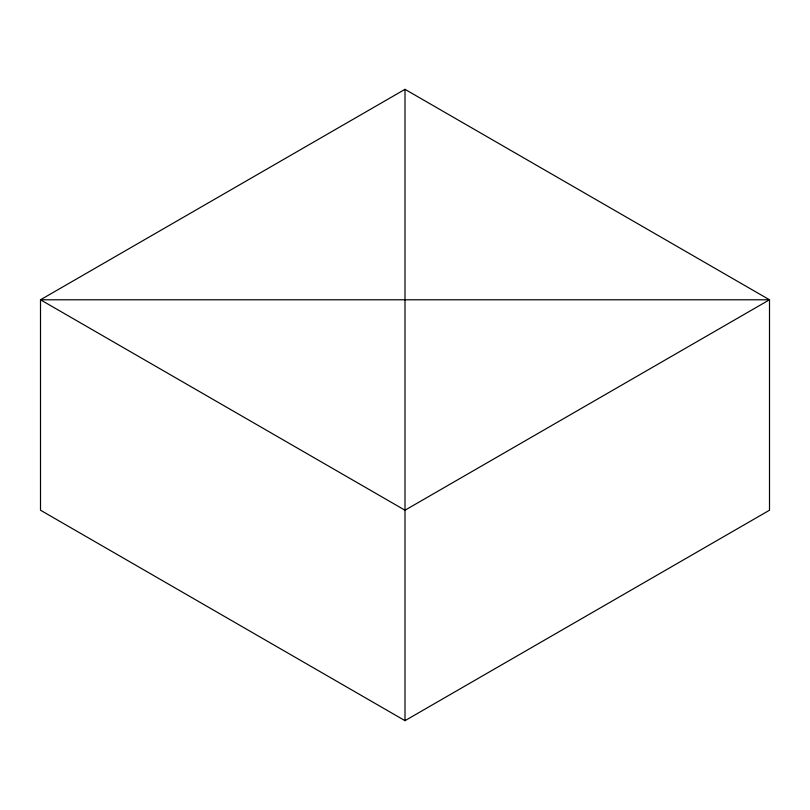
<?xml version="1.0" encoding="UTF-8"?>
<svg xmlns="http://www.w3.org/2000/svg" width="810" height="810" viewBox="0 0 810 810"><rect width="100%" height="100%" fill="white"/><g stroke="black" fill="none" stroke-linecap="round" stroke-linejoin="round"><path stroke-width="1.21" d="M405 89.333L40.5 299.781L40.5 510.219L405 720.667L769.5 510.219L769.5 299.781L405 89.333L405 720.667M769.5 299.781L405 510.219L40.5 299.781L769.5 299.781"/></g></svg>
